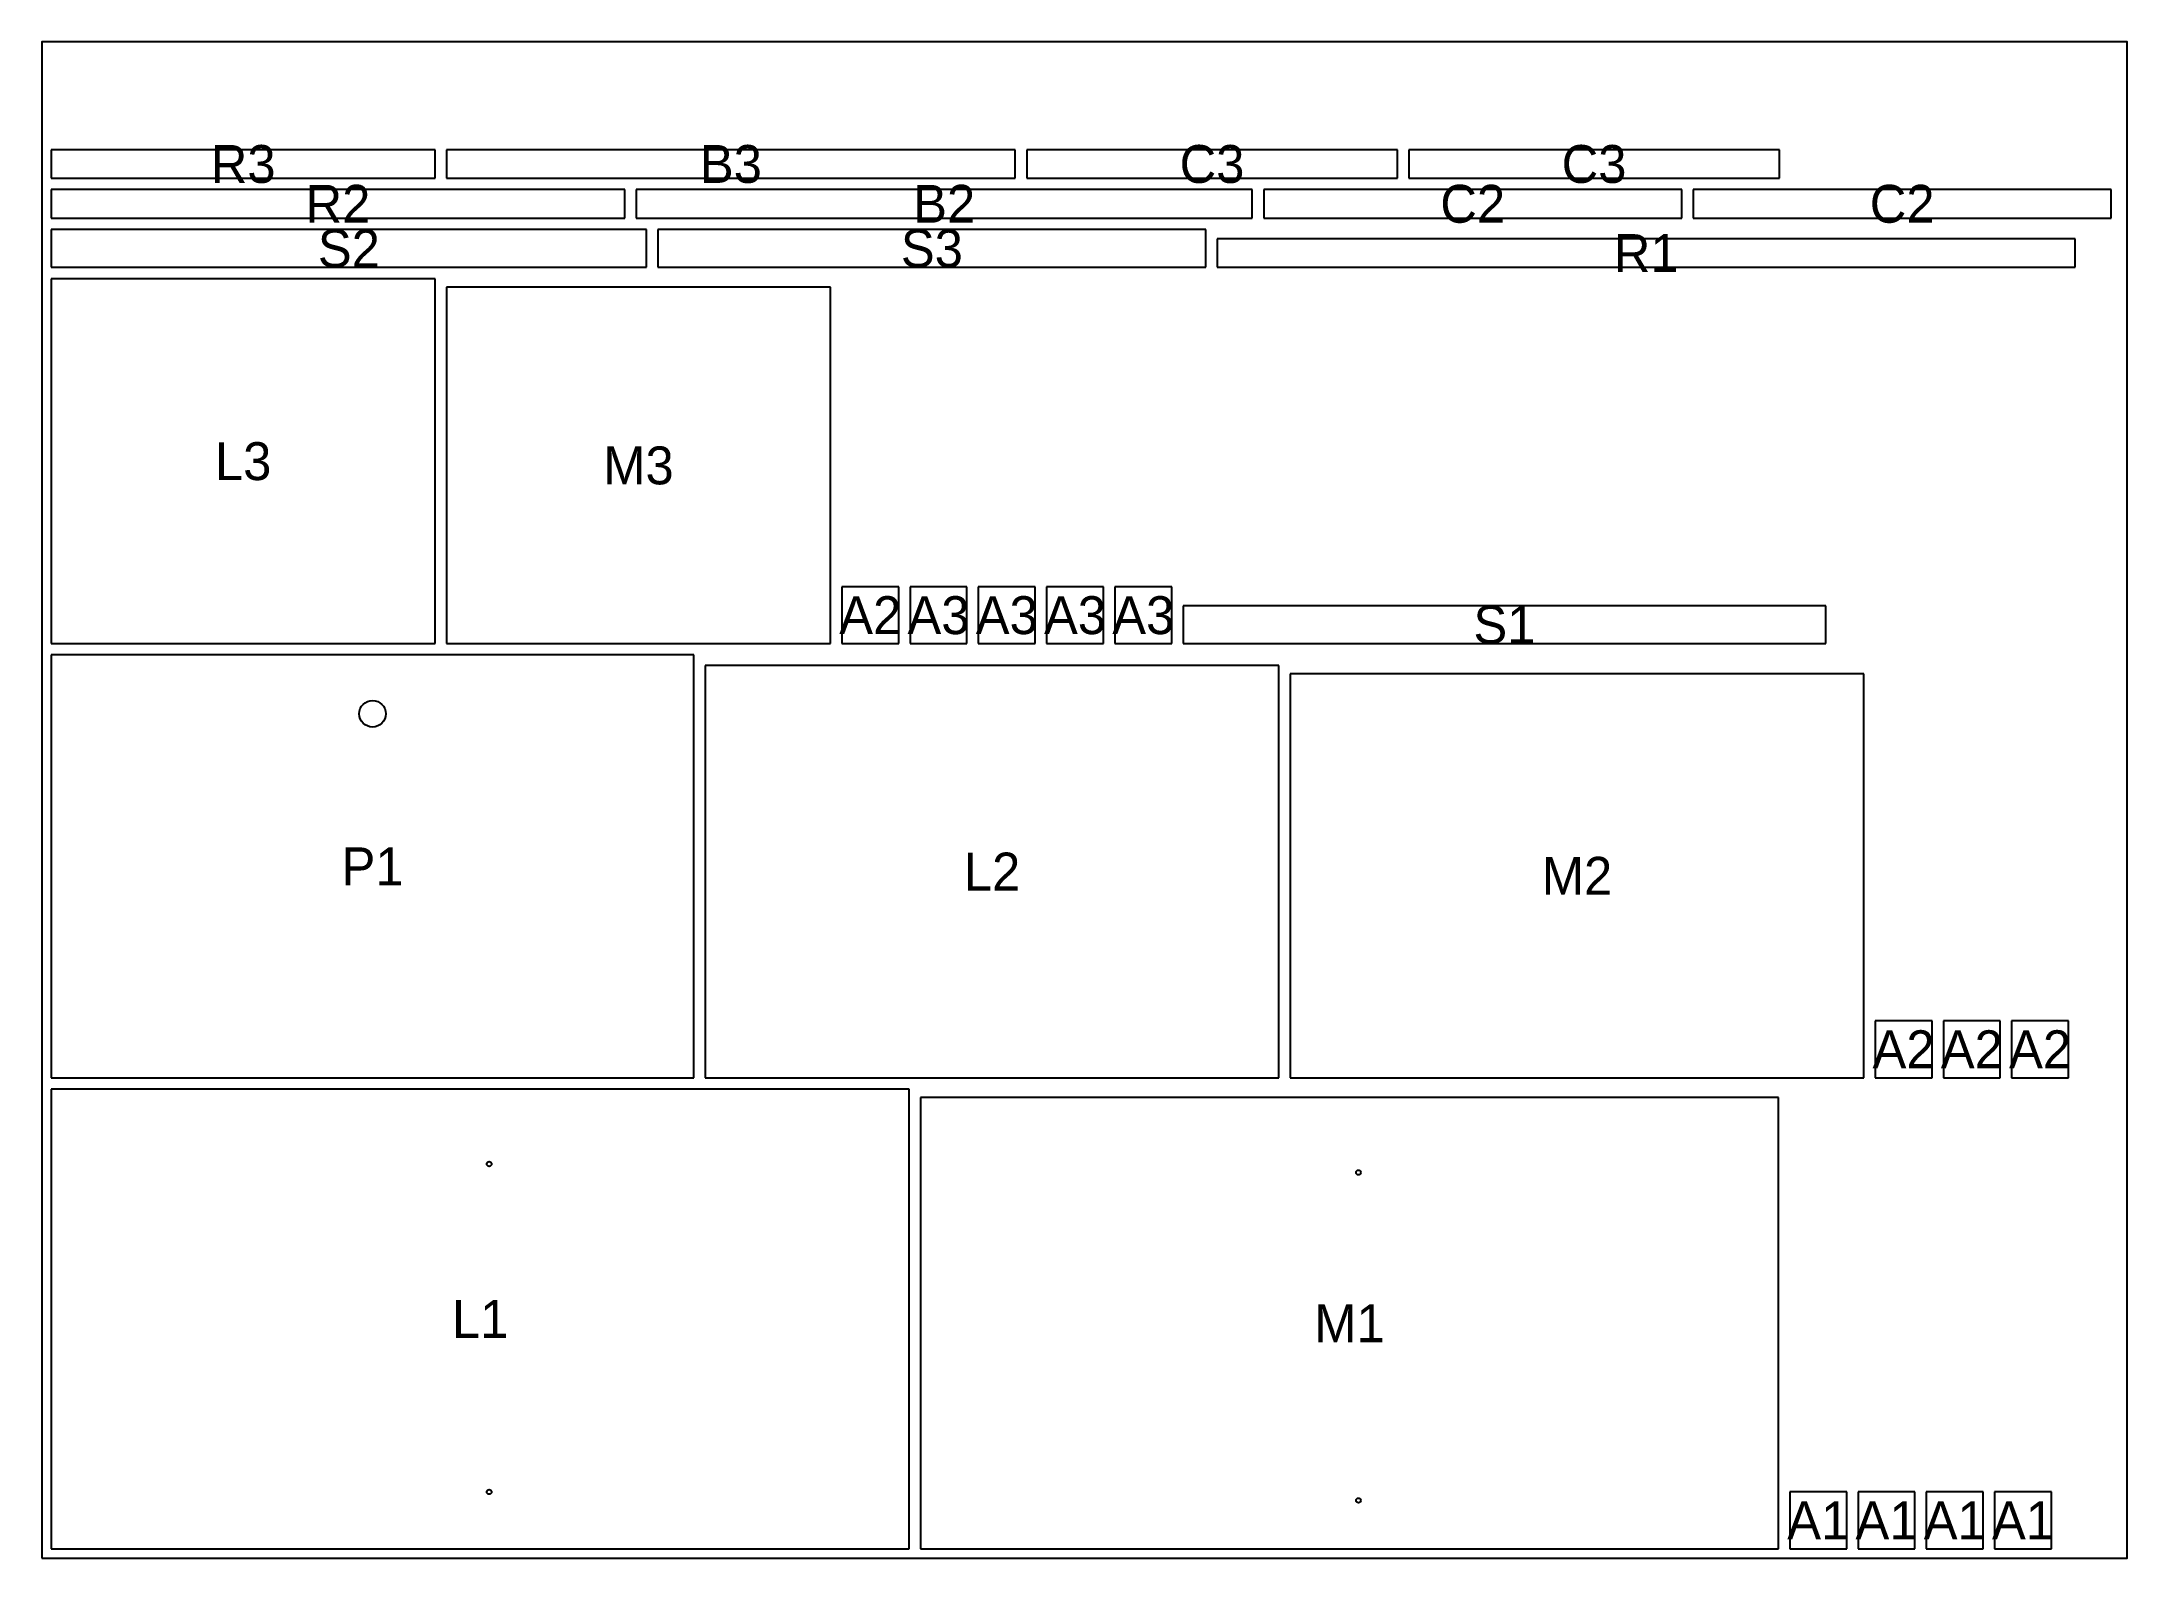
# Model space of a CAD drawing. Header units: millimetres. Extents: x 0 to 2200, y 0 to 1600.
import ezdxf
from ezdxf.enums import TextEntityAlignment as Align

# ---------------------------------------------------------------- set-up
doc = ezdxf.new("R2010")
doc.units = ezdxf.units.MM
for name, color, linetype in [('CHAPA', 9, 'CONTINUOUS'), ('CORTE_EXTERNO', 1, 'CONTINUOUS'), ('CORTE_INTERNO', 5, 'CONTINUOUS'), ('TEXTO_NAO_CORTAR', 8, 'CONTINUOUS')]:
    doc.layers.add(name, color=color, linetype=linetype)

msp = doc.modelspace()

# ---------------------------------------------------------------- linework, layer by layer
at = {"layer": 'CHAPA'}
msp.add_lwpolyline([(0, 0), (2200, 0), (2200, 1600), (0, 1600)], close=True, dxfattribs=at)
at = {"layer": 'CORTE_EXTERNO'}
for p, q in [((415, 1486), (10, 1486)), ((10, 1486), (10, 1456)), ((415, 1456), (415, 1486)), ((1027, 1486), (427, 1486)), ((427, 1486), (427, 1456)), ((1027, 1456), (1027, 1486)), ((1430, 1486), (1039, 1486)), ((1039, 1486), (1039, 1456)), ((1430, 1456), (1430, 1486)), ((1833, 1486), (1442, 1486)), ((1442, 1486), (1442, 1456)), ((1833, 1456), (1833, 1486)), ((10, 1456), (415, 1456)), ((427, 1456), (1027, 1456)), ((1039, 1456), (1430, 1456)), ((1442, 1456), (1833, 1456)), ((615, 1444), (10, 1444)), ((10, 1444), (10, 1414)), ((615, 1414), (615, 1444)), ((1277, 1444), (627, 1444)), ((627, 1444), (627, 1414)), ((1277, 1414), (1277, 1444)), ((1730, 1444), (1289, 1444)), ((1289, 1444), (1289, 1414)), ((1730, 1414), (1730, 1444)), ((2183, 1444), (1742, 1444)), ((1742, 1444), (1742, 1414)), ((2183, 1414), (2183, 1444)), ((10, 1414), (615, 1414)), ((627, 1414), (1277, 1414)), ((1289, 1414), (1730, 1414)), ((1742, 1414), (2183, 1414)), ((638, 1402), (10, 1402)), ((10, 1402), (10, 1362)), ((638, 1362), (638, 1402)), ((1228, 1402), (650, 1402)), ((650, 1402), (650, 1362)), ((1228, 1362), (1228, 1402)), ((2145, 1392), (1240, 1392)), ((1240, 1392), (1240, 1362)), ((2145, 1362), (2145, 1392)), ((10, 1362), (638, 1362)), ((415, 1350), (10, 1350)), ((10, 1350), (10, 965)), ((415, 965), (415, 1350)), ((650, 1362), (1228, 1362)), ((1240, 1362), (2145, 1362)), ((832, 1341), (427, 1341)), ((427, 1341), (427, 965)), ((832, 965), (832, 1341)), ((904, 1025), (844, 1025)), ((844, 1025), (844, 965)), ((904, 965), (904, 1025)), ((976, 1025), (916, 1025)), ((916, 1025), (916, 965)), ((976, 965), (976, 1025)), ((1048, 1025), (988, 1025)), ((988, 1025), (988, 965)), ((1048, 965), (1048, 1025)), ((1120, 1025), (1060, 1025)), ((1060, 1025), (1060, 965)), ((1120, 965), (1120, 1025)), ((1192, 1025), (1132, 1025)), ((1132, 1025), (1132, 965)), ((1192, 965), (1192, 1025)), ((1882, 1005), (1204, 1005)), ((1204, 1005), (1204, 965)), ((1882, 965), (1882, 1005)), ((10, 965), (415, 965)), ((688, 953), (10, 953)), ((10, 953), (10, 507)), ((427, 965), (832, 965)), ((688, 507), (688, 953)), ((844, 965), (904, 965)), ((916, 965), (976, 965)), ((988, 965), (1048, 965)), ((1060, 965), (1120, 965)), ((1132, 965), (1192, 965)), ((1204, 965), (1882, 965)), ((1305, 942), (700, 942)), ((700, 942), (700, 507)), ((1305, 507), (1305, 942)), ((1922, 933), (1317, 933)), ((1317, 933), (1317, 507)), ((1922, 507), (1922, 933)), ((1994, 567), (1934, 567)), ((1934, 567), (1934, 507)), ((1994, 507), (1994, 567)), ((2066, 567), (2006, 567)), ((2006, 567), (2006, 507)), ((2066, 507), (2066, 567)), ((2138, 567), (2078, 567)), ((2078, 567), (2078, 507)), ((2138, 507), (2138, 567)), ((10, 507), (688, 507)), ((700, 507), (1305, 507)), ((1317, 507), (1922, 507)), ((1934, 507), (1994, 507)), ((2006, 507), (2066, 507)), ((2078, 507), (2138, 507)), ((915, 495), (10, 495)), ((10, 495), (10, 10)), ((915, 10), (915, 495)), ((1832, 486), (927, 486)), ((927, 486), (927, 10)), ((1832, 10), (1832, 486)), ((1904, 70), (1844, 70)), ((1844, 70), (1844, 10)), ((1904, 10), (1904, 70)), ((1976, 70), (1916, 70)), ((1916, 70), (1916, 10)), ((1976, 10), (1976, 70)), ((2048, 70), (1988, 70)), ((1988, 70), (1988, 10)), ((2048, 10), (2048, 70)), ((2120, 70), (2060, 70)), ((2060, 70), (2060, 10)), ((2120, 10), (2120, 70)), ((10, 10), (915, 10)), ((927, 10), (1832, 10)), ((1844, 10), (1904, 10)), ((1916, 10), (1976, 10)), ((1988, 10), (2048, 10)), ((2060, 10), (2120, 10))]:
    msp.add_line(p, q, dxfattribs=at)
at = {"layer": 'CORTE_INTERNO'}
for centre, radius in [((349, 891), 14), ((472, 416), 2.5), ((1389, 407), 2.5), ((472, 70), 2.5), ((1389, 61), 2.5)]:
    msp.add_circle(centre, radius, dxfattribs=at)

# ---------------------------------------------------------------- texts
at = {"layer": 'TEXTO_NAO_CORTAR'}
for s, p in [('R3', (212.5, 1471)), ('B3', (727, 1471)), ('C3', (1234.5, 1471)), ('C3', (1637.5, 1471)), ('R2', (312.5, 1429)), ('B2', (952, 1429)), ('C2', (1509.5, 1429)), ('C2', (1962.5, 1429)), ('S2', (324, 1382)), ('S3', (939, 1382)), ('R1', (1692.5, 1377)), ('L3', (212.5, 1157.5)), ('M3', (629.5, 1153)), ('A2', (874, 995)), ('A3', (946, 995)), ('A3', (1018, 995)), ('A3', (1090, 995)), ('A3', (1162, 995)), ('S1', (1543, 985)), ('P1', (349, 730)), ('L2', (1002.5, 724.5)), ('M2', (1619.5, 720)), ('A2', (1964, 537)), ('A2', (2036, 537)), ('A2', (2108, 537)), ('L1', (462.5, 252.5)), ('M1', (1379.5, 248)), ('A1', (1874, 40)), ('A1', (1946, 40)), ('A1', (2018, 40)), ('A1', (2090, 40))]:
    msp.add_text(s, height=40, dxfattribs=at).set_placement(p, align=Align.MIDDLE_CENTER)

doc.saveas('drawing.dxf')
